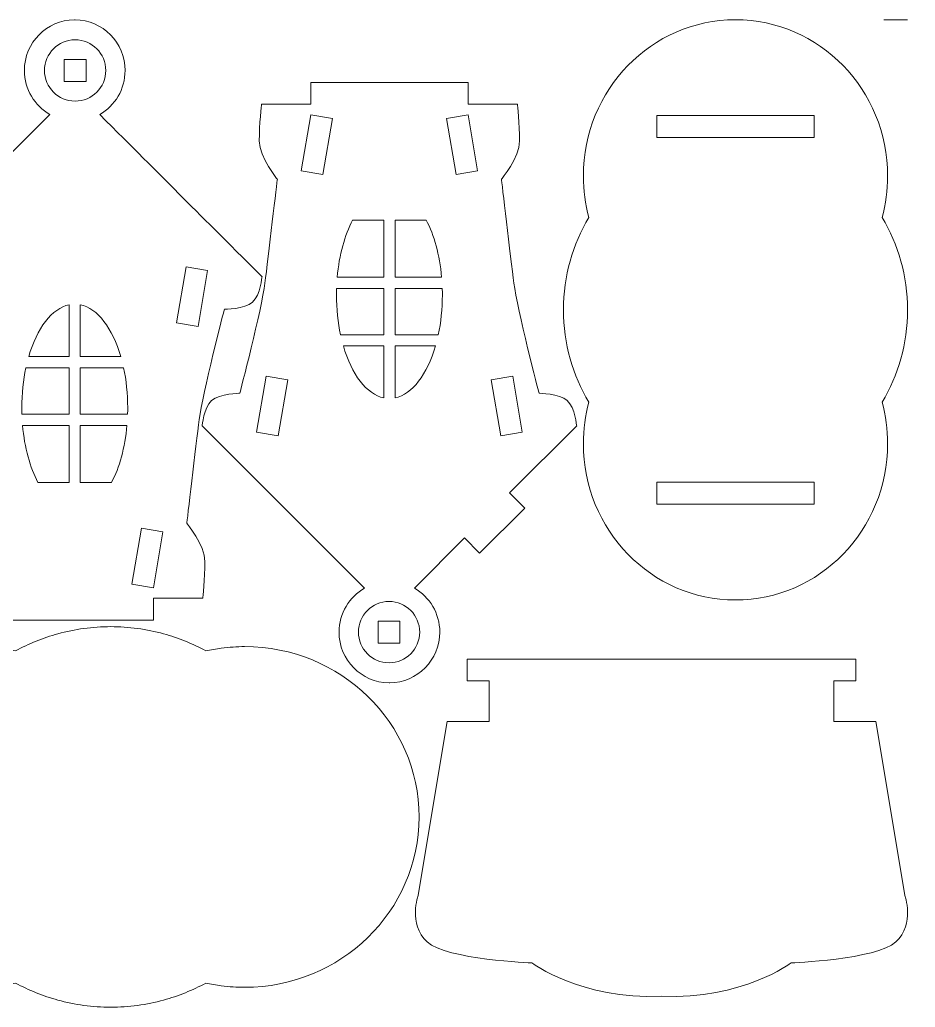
# Model space of a CAD drawing. Header units: centimetres. Extents: x -37 to 30, y -73 to 69.
# Drawn here: x 5.82 to 30.39, y -72.72 to -45.63 of the extents above; entities that cross this region are included whole.
import ezdxf

# ---------------------------------------------------------------- set-up
doc = ezdxf.new("R2010")
doc.units = ezdxf.units.CM
doc.header["$MEASUREMENT"] = 0
doc.layers.add('layer 1', color=7, linetype='Continuous')

msp = doc.modelspace()

# ---------------------------------------------------------------- linework, layer by layer
at = {"layer": 'layer 1', "color": 250, "lineweight": 9}
for points, knots in [([(7.34135, -45.63084), (7.34135, -45.63084), (7.34135, -45.63058), (7.34135, -45.63058), (7.34135, -45.63058), (7.34135, -45.63058), (7.33135, -45.6307), (7.33135, -45.6307), (7.33135, -45.6307), (7.33135, -45.6307), (7.32135, -45.63058), (7.32135, -45.63058), (7.32135, -45.63058), (7.32135, -45.63058), (7.32135, -45.63084), (7.32135, -45.63084), (7.32135, -45.63084), (6.56205, -45.64156), (5.94957, -46.26048), (5.94957, -47.02236), (5.94957, -47.02236), (5.94957, -47.53804), (6.23025, -47.98834), (6.64717, -48.22876), (6.64717, -48.22876), (6.64717, -48.22876), (5.27051, -49.60542), (5.27051, -49.60542), (5.27051, -49.60542), (5.27051, -49.60542), (4.85623, -49.19116), (4.85623, -49.19116), (4.85623, -49.19116), (4.85623, -49.19116), (3.62099, -50.42642), (3.62099, -50.42642), (3.62099, -50.42642), (3.62099, -50.42642), (4.03525, -50.84066), (4.03525, -50.84066), (4.03525, -50.84066), (4.03525, -50.84066), (2.19451, -52.6814), (2.19451, -52.6814), (2.19451, -52.6814), (2.19451, -52.6814), (2.23491, -53.17802), (2.45309, -53.37636), (2.45309, -53.37636), (2.67127, -53.5747), (3.22665, -53.5747), (3.22665, -53.5747), (3.22665, -53.5747), (3.22665, -53.5747), (3.83317, -55.90374), (3.91669, -56.59378), (3.91669, -56.59378), (4.00021, -57.28382), (4.25805, -59.44582), (4.25805, -59.44582), (4.25805, -59.44582), (4.25805, -59.44582), (3.76219, -60.04086), (3.76219, -60.49706), (3.76219, -60.49706), (3.76219, -60.95326), (3.82169, -61.50304), (3.82169, -61.50304), (3.82169, -61.50304), (3.82169, -61.50304), (5.17541, -61.50304), (5.17541, -61.50304), (5.17541, -61.50304), (5.17541, -61.50304), (5.17541, -62.10246), (5.17541, -62.10246), (5.17541, -62.10246), (5.17541, -62.10246), (9.48729, -62.10246), (9.48729, -62.10246), (9.48729, -62.10246), (9.48729, -62.10246), (9.48729, -61.50304), (9.48729, -61.50304), (9.48729, -61.50304), (9.48729, -61.50304), (10.84101, -61.50304), (10.84101, -61.50304), (10.84101, -61.50304), (10.84101, -61.50304), (10.90051, -60.95326), (10.90051, -60.49706), (10.90051, -60.49706), (10.90051, -60.04086), (10.40465, -59.44582), (10.40465, -59.44582), (10.40465, -59.44582), (10.40465, -59.44582), (10.66249, -57.28382), (10.74601, -56.59378), (10.74601, -56.59378), (10.82953, -55.90374), (11.43605, -53.5747), (11.43605, -53.5747), (11.43605, -53.5747), (11.43605, -53.5747), (11.99143, -53.5747), (12.20961, -53.37636), (12.20961, -53.37636), (12.42779, -53.17802), (12.46819, -52.6814), (12.46819, -52.6814), (12.46819, -52.6814), (10.44141, -50.65462), (9.87971, -50.09294), (8.01553, -48.22876), (8.01553, -48.22876), (8.43245, -47.98834), (8.71313, -47.53804), (8.71313, -47.02236), (8.71313, -47.02236), (8.71313, -46.26048), (8.10065, -45.64156), (7.34135, -45.63084)], [0, 0, 0, 0, 0.03125, 0.03125, 0.03125, 0.03125, 0.0625, 0.0625, 0.0625, 0.0625, 0.09375, 0.09375, 0.09375, 0.09375, 0.125, 0.125, 0.125, 0.125, 0.15625, 0.15625, 0.15625, 0.15625, 0.1875, 0.1875, 0.1875, 0.1875, 0.21875, 0.21875, 0.21875, 0.21875, 0.25, 0.25, 0.25, 0.25, 0.28125, 0.28125, 0.28125, 0.28125, 0.3125, 0.3125, 0.3125, 0.3125, 0.34375, 0.34375, 0.34375, 0.34375, 0.375, 0.375, 0.375, 0.375, 0.40625, 0.40625, 0.40625, 0.40625, 0.4375, 0.4375, 0.4375, 0.4375, 0.46875, 0.46875, 0.46875, 0.46875, 0.5, 0.5, 0.5, 0.5, 0.53125, 0.53125, 0.53125, 0.53125, 0.5625, 0.5625, 0.5625, 0.5625, 0.59375, 0.59375, 0.59375, 0.59375, 0.625, 0.625, 0.625, 0.625, 0.65625, 0.65625, 0.65625, 0.65625, 0.6875, 0.6875, 0.6875, 0.6875, 0.71875, 0.71875, 0.71875, 0.71875, 0.75, 0.75, 0.75, 0.75, 0.78125, 0.78125, 0.78125, 0.78125, 0.8125, 0.8125, 0.8125, 0.8125, 0.84375, 0.84375, 0.84375, 0.84375, 0.875, 0.875, 0.875, 0.875, 0.90625, 0.90625, 0.90625, 0.90625, 0.9375, 0.9375, 0.9375, 0.9375, 1, 1, 1, 1]), ([(21.28355, -57.26126), (21.28355, -56.86768), (21.33545, -56.4866), (21.43217, -56.12456), (21.43217, -56.12456), (20.99091, -55.38684), (20.73623, -54.51876), (20.73623, -53.5896), (20.73623, -53.5896), (20.73623, -52.66044), (20.99091, -51.79236), (21.43217, -51.05464), (21.43217, -51.05464), (21.33545, -50.6926), (21.28355, -50.31152), (21.28355, -49.91796), (21.28355, -49.91796), (21.28355, -47.5505), (23.15241, -45.63058), (25.45693, -45.63058), (25.45693, -45.63058), (27.76141, -45.63058), (29.63027, -47.5505), (29.63027, -49.91796), (29.63027, -49.91796), (29.63027, -50.31152), (29.57839, -50.6926), (29.48167, -51.05464), (29.48167, -51.05464), (29.92295, -51.79236), (30.17761, -52.66044), (30.17761, -53.5896), (30.17761, -53.5896), (30.17761, -54.51876), (29.92291, -55.38684), (29.48167, -56.12456), (29.48167, -56.12456), (29.57839, -56.4866), (29.63027, -56.86768), (29.63027, -57.26126), (29.63027, -57.26126), (29.63027, -59.62872), (27.76141, -61.54864), (25.45693, -61.54864), (25.45693, -61.54864), (23.15241, -61.54864), (21.28355, -59.62872), (21.28355, -57.26126)], [0, 0, 0, 0, 0.07692308, 0.07692308, 0.07692308, 0.07692308, 0.15384615, 0.15384615, 0.15384615, 0.15384615, 0.23076923, 0.23076923, 0.23076923, 0.23076923, 0.30769231, 0.30769231, 0.30769231, 0.30769231, 0.38461538, 0.38461538, 0.38461538, 0.38461538, 0.46153846, 0.46153846, 0.46153846, 0.46153846, 0.53846154, 0.53846154, 0.53846154, 0.53846154, 0.61538462, 0.61538462, 0.61538462, 0.61538462, 0.69230769, 0.69230769, 0.69230769, 0.69230769, 0.76923077, 0.76923077, 0.76923077, 0.76923077, 0.84615385, 0.84615385, 0.84615385, 0.84615385, 1, 1, 1, 1]), ([(15.95351, -63.82278), (15.95351, -63.82278), (15.95351, -63.82304), (15.95351, -63.82304), (15.95351, -63.82304), (15.95351, -63.82304), (15.96351, -63.82292), (15.96351, -63.82292), (15.96351, -63.82292), (15.96351, -63.82292), (15.97351, -63.82304), (15.97351, -63.82304), (15.97351, -63.82304), (15.97351, -63.82304), (15.97351, -63.82278), (15.97351, -63.82278), (15.97351, -63.82278), (16.73281, -63.81206), (17.34529, -63.19314), (17.34529, -62.43126), (17.34529, -62.43126), (17.34529, -61.91558), (17.06461, -61.46528), (16.64769, -61.22486), (16.64769, -61.22486), (16.64769, -61.22486), (18.02435, -59.8482), (18.02435, -59.8482), (18.02435, -59.8482), (18.02435, -59.8482), (18.43863, -60.26246), (18.43863, -60.26246), (18.43863, -60.26246), (18.43863, -60.26246), (19.67387, -59.0272), (19.67387, -59.0272), (19.67387, -59.0272), (19.67387, -59.0272), (19.25961, -58.61296), (19.25961, -58.61296), (19.25961, -58.61296), (19.25961, -58.61296), (21.10035, -56.77222), (21.10035, -56.77222), (21.10035, -56.77222), (21.10035, -56.77222), (21.05995, -56.2756), (20.84177, -56.07726), (20.84177, -56.07726), (20.62359, -55.87892), (20.06821, -55.87892), (20.06821, -55.87892), (20.06821, -55.87892), (20.06821, -55.87892), (19.46169, -53.54988), (19.37817, -52.85984), (19.37817, -52.85984), (19.29465, -52.1698), (19.03681, -50.0078), (19.03681, -50.0078), (19.03681, -50.0078), (19.03681, -50.0078), (19.53267, -49.41276), (19.53267, -48.95656), (19.53267, -48.95656), (19.53267, -48.50036), (19.47317, -47.95058), (19.47317, -47.95058), (19.47317, -47.95058), (19.47317, -47.95058), (18.11945, -47.95058), (18.11945, -47.95058), (18.11945, -47.95058), (18.11945, -47.95058), (18.11945, -47.35116), (18.11945, -47.35116), (18.11945, -47.35116), (18.11945, -47.35116), (13.80757, -47.35116), (13.80757, -47.35116), (13.80757, -47.35116), (13.80757, -47.35116), (13.80757, -47.95058), (13.80757, -47.95058), (13.80757, -47.95058), (13.80757, -47.95058), (12.45385, -47.95058), (12.45385, -47.95058), (12.45385, -47.95058), (12.45385, -47.95058), (12.39435, -48.50036), (12.39435, -48.95656), (12.39435, -48.95656), (12.39435, -49.41276), (12.89021, -50.0078), (12.89021, -50.0078), (12.89021, -50.0078), (12.89021, -50.0078), (12.63237, -52.1698), (12.54885, -52.85984), (12.54885, -52.85984), (12.46533, -53.54988), (11.85881, -55.87892), (11.85881, -55.87892), (11.85881, -55.87892), (11.85881, -55.87892), (11.30343, -55.87892), (11.08525, -56.07726), (11.08525, -56.07726), (10.86707, -56.2756), (10.82667, -56.77222), (10.82667, -56.77222), (10.82667, -56.77222), (12.85345, -58.799), (13.41515, -59.36068), (15.27933, -61.22486), (15.27933, -61.22486), (14.86241, -61.46528), (14.58173, -61.91558), (14.58173, -62.43126), (14.58173, -62.43126), (14.58173, -63.19314), (15.19421, -63.81206), (15.95351, -63.82278)], [0, 0, 0, 0, 0.03125, 0.03125, 0.03125, 0.03125, 0.0625, 0.0625, 0.0625, 0.0625, 0.09375, 0.09375, 0.09375, 0.09375, 0.125, 0.125, 0.125, 0.125, 0.15625, 0.15625, 0.15625, 0.15625, 0.1875, 0.1875, 0.1875, 0.1875, 0.21875, 0.21875, 0.21875, 0.21875, 0.25, 0.25, 0.25, 0.25, 0.28125, 0.28125, 0.28125, 0.28125, 0.3125, 0.3125, 0.3125, 0.3125, 0.34375, 0.34375, 0.34375, 0.34375, 0.375, 0.375, 0.375, 0.375, 0.40625, 0.40625, 0.40625, 0.40625, 0.4375, 0.4375, 0.4375, 0.4375, 0.46875, 0.46875, 0.46875, 0.46875, 0.5, 0.5, 0.5, 0.5, 0.53125, 0.53125, 0.53125, 0.53125, 0.5625, 0.5625, 0.5625, 0.5625, 0.59375, 0.59375, 0.59375, 0.59375, 0.625, 0.625, 0.625, 0.625, 0.65625, 0.65625, 0.65625, 0.65625, 0.6875, 0.6875, 0.6875, 0.6875, 0.71875, 0.71875, 0.71875, 0.71875, 0.75, 0.75, 0.75, 0.75, 0.78125, 0.78125, 0.78125, 0.78125, 0.8125, 0.8125, 0.8125, 0.8125, 0.84375, 0.84375, 0.84375, 0.84375, 0.875, 0.875, 0.875, 0.875, 0.90625, 0.90625, 0.90625, 0.90625, 0.9375, 0.9375, 0.9375, 0.9375, 1, 1, 1, 1]), ([(14.13555, -49.87628), (14.13555, -49.87628), (14.39899, -48.3358), (14.39899, -48.3358), (14.39899, -48.3358), (14.39899, -48.3358), (13.80757, -48.23466), (13.80757, -48.23466), (13.80757, -48.23466), (13.80757, -48.23466), (13.54413, -49.77514), (13.54413, -49.77514), (13.54413, -49.77514), (13.54413, -49.77514), (14.13555, -49.87628), (14.13555, -49.87628)], [0, 0, 0, 0, 0.2, 0.2, 0.2, 0.2, 0.4, 0.4, 0.4, 0.4, 0.6, 0.6, 0.6, 0.6, 1, 1, 1, 1]), ([(17.79147, -49.87628), (17.79147, -49.87628), (17.52803, -48.3358), (17.52803, -48.3358), (17.52803, -48.3358), (17.52803, -48.3358), (18.11945, -48.23466), (18.11945, -48.23466), (18.11945, -48.23466), (18.11945, -48.23466), (18.38289, -49.77514), (18.38289, -49.77514), (18.38289, -49.77514), (18.38289, -49.77514), (17.79147, -49.87628), (17.79147, -49.87628)], [0, 0, 0, 0, 0.2, 0.2, 0.2, 0.2, 0.4, 0.4, 0.4, 0.4, 0.6, 0.6, 0.6, 0.6, 1, 1, 1, 1]), ([(27.61297, -48.26016), (27.61297, -48.26016), (23.30109, -48.26016), (23.30109, -48.26016), (23.30109, -48.26016), (23.30109, -48.26016), (23.30109, -48.85822), (23.30109, -48.85822), (23.30109, -48.85822), (23.30109, -48.85822), (27.61297, -48.85822), (27.61297, -48.85822), (27.61297, -48.85822), (27.61297, -48.85822), (27.61297, -48.26016), (27.61297, -48.26016)], [0, 0, 0, 0, 0.2, 0.2, 0.2, 0.2, 0.4, 0.4, 0.4, 0.4, 0.6, 0.6, 0.6, 0.6, 1, 1, 1, 1]), ([(15.81033, -52.69308), (15.81033, -52.69308), (15.81033, -51.12732), (15.81033, -51.12732), (15.81033, -51.12732), (15.81033, -51.12732), (14.95453, -51.12732), (14.95453, -51.12732), (14.95453, -51.12732), (14.73691, -51.53924), (14.58473, -52.08308), (14.53165, -52.6931), (14.53165, -52.6931), (14.53165, -52.6931), (15.81033, -52.69308), (15.81033, -52.69308)], [0, 0, 0, 0, 0.2, 0.2, 0.2, 0.2, 0.4, 0.4, 0.4, 0.4, 0.6, 0.6, 0.6, 0.6, 1, 1, 1, 1]), ([(16.11689, -52.69308), (16.11689, -52.69308), (17.39559, -52.6931), (17.39559, -52.6931), (17.39559, -52.6931), (17.34251, -52.08308), (17.19033, -51.53924), (16.97271, -51.12732), (16.97271, -51.12732), (16.97271, -51.12732), (16.11689, -51.12732), (16.11689, -51.12732), (16.11689, -51.12732), (16.11689, -51.12732), (16.11689, -52.69308), (16.11689, -52.69308)], [0, 0, 0, 0, 0.2, 0.2, 0.2, 0.2, 0.4, 0.4, 0.4, 0.4, 0.6, 0.6, 0.6, 0.6, 1, 1, 1, 1]), ([(10.12221, -53.94784), (10.12221, -53.94784), (10.71363, -54.049), (10.71363, -54.049), (10.71363, -54.049), (10.71363, -54.049), (10.97705, -52.50848), (10.97705, -52.50848), (10.97705, -52.50848), (10.97705, -52.50848), (10.38565, -52.40736), (10.38565, -52.40736), (10.38565, -52.40736), (10.38565, -52.40736), (10.12221, -53.94784), (10.12221, -53.94784)], [0, 0, 0, 0, 0.2, 0.2, 0.2, 0.2, 0.4, 0.4, 0.4, 0.4, 0.6, 0.6, 0.6, 0.6, 1, 1, 1, 1]), ([(15.81033, -54.27438), (15.81033, -54.27438), (15.81033, -52.9997), (15.81033, -52.9997), (15.81033, -52.9997), (15.81033, -52.9997), (14.51361, -52.99966), (14.51361, -52.99966), (14.51361, -52.99966), (14.51181, -53.0576), (14.51091, -53.11594), (14.51091, -53.17472), (14.51091, -53.17472), (14.51091, -53.56452), (14.55093, -53.93604), (14.62337, -54.27438), (14.62337, -54.27438), (14.62337, -54.27438), (15.81033, -54.27438), (15.81033, -54.27438)], [0, 0, 0, 0, 0.16666667, 0.16666667, 0.16666667, 0.16666667, 0.33333333, 0.33333333, 0.33333333, 0.33333333, 0.5, 0.5, 0.5, 0.5, 0.66666667, 0.66666667, 0.66666667, 0.66666667, 1, 1, 1, 1]), ([(16.11689, -54.27438), (16.11689, -54.27438), (17.30389, -54.27438), (17.30389, -54.27438), (17.30389, -54.27438), (17.37631, -53.93604), (17.41633, -53.56452), (17.41633, -53.17472), (17.41633, -53.17472), (17.41633, -53.11594), (17.41543, -53.0576), (17.41363, -52.99966), (17.41363, -52.99966), (17.41363, -52.99966), (16.11689, -52.9997), (16.11689, -52.9997), (16.11689, -52.9997), (16.11689, -52.9997), (16.11689, -54.27438), (16.11689, -54.27438)], [0, 0, 0, 0, 0.16666667, 0.16666667, 0.16666667, 0.16666667, 0.33333333, 0.33333333, 0.33333333, 0.33333333, 0.5, 0.5, 0.5, 0.5, 0.66666667, 0.66666667, 0.66666667, 0.66666667, 1, 1, 1, 1]), ([(7.17793, -53.44822), (6.70177, -53.54612), (6.29403, -54.09492), (6.06797, -54.87264), (6.06797, -54.87264), (6.06797, -54.87264), (7.17797, -54.87264), (7.17797, -54.87264), (7.17797, -54.87264), (7.17797, -54.87264), (7.17793, -53.44822), (7.17793, -53.44822)], [0, 0, 0, 0, 0.25, 0.25, 0.25, 0.25, 0.5, 0.5, 0.5, 0.5, 1, 1, 1, 1]), ([(7.48453, -53.44822), (7.48453, -53.44822), (7.48453, -54.87264), (7.48453, -54.87264), (7.48453, -54.87264), (7.48453, -54.87264), (8.59451, -54.87264), (8.59451, -54.87264), (8.59451, -54.87264), (8.36843, -54.0949), (7.96069, -53.54612), (7.48453, -53.44822)], [0, 0, 0, 0, 0.25, 0.25, 0.25, 0.25, 0.5, 0.5, 0.5, 0.5, 1, 1, 1, 1]), ([(15.81033, -56.0054), (15.81033, -56.0054), (15.81033, -54.58098), (15.81033, -54.58098), (15.81033, -54.58098), (15.81033, -54.58098), (14.70035, -54.58098), (14.70035, -54.58098), (14.70035, -54.58098), (14.92643, -55.35872), (15.33417, -55.9075), (15.81033, -56.0054)], [0, 0, 0, 0, 0.25, 0.25, 0.25, 0.25, 0.5, 0.5, 0.5, 0.5, 1, 1, 1, 1]), ([(16.11693, -56.0054), (16.59309, -55.9075), (17.00083, -55.3587), (17.22689, -54.58098), (17.22689, -54.58098), (17.22689, -54.58098), (16.11689, -54.58098), (16.11689, -54.58098), (16.11689, -54.58098), (16.11689, -54.58098), (16.11693, -56.0054), (16.11693, -56.0054)], [0, 0, 0, 0, 0.25, 0.25, 0.25, 0.25, 0.5, 0.5, 0.5, 0.5, 1, 1, 1, 1]), ([(7.17797, -55.17924), (7.17797, -55.17924), (5.99097, -55.17924), (5.99097, -55.17924), (5.99097, -55.17924), (5.91855, -55.51758), (5.87853, -55.8891), (5.87853, -56.2789), (5.87853, -56.2789), (5.87853, -56.33768), (5.87943, -56.39602), (5.88123, -56.45396), (5.88123, -56.45396), (5.88123, -56.45396), (7.17797, -56.45392), (7.17797, -56.45392), (7.17797, -56.45392), (7.17797, -56.45392), (7.17797, -55.17924), (7.17797, -55.17924)], [0, 0, 0, 0, 0.16666667, 0.16666667, 0.16666667, 0.16666667, 0.33333333, 0.33333333, 0.33333333, 0.33333333, 0.5, 0.5, 0.5, 0.5, 0.66666667, 0.66666667, 0.66666667, 0.66666667, 1, 1, 1, 1]), ([(7.48453, -55.17924), (7.48453, -55.17924), (7.48453, -56.45392), (7.48453, -56.45392), (7.48453, -56.45392), (7.48453, -56.45392), (8.78125, -56.45396), (8.78125, -56.45396), (8.78125, -56.45396), (8.78305, -56.39602), (8.78395, -56.33768), (8.78395, -56.2789), (8.78395, -56.2789), (8.78395, -55.8891), (8.74393, -55.51758), (8.67149, -55.17924), (8.67149, -55.17924), (8.67149, -55.17924), (7.48453, -55.17924), (7.48453, -55.17924)], [0, 0, 0, 0, 0.16666667, 0.16666667, 0.16666667, 0.16666667, 0.33333333, 0.33333333, 0.33333333, 0.33333333, 0.5, 0.5, 0.5, 0.5, 0.66666667, 0.66666667, 0.66666667, 0.66666667, 1, 1, 1, 1]), ([(13.17265, -55.50578), (13.17265, -55.50578), (12.58123, -55.40462), (12.58123, -55.40462), (12.58123, -55.40462), (12.58123, -55.40462), (12.31781, -56.94514), (12.31781, -56.94514), (12.31781, -56.94514), (12.31781, -56.94514), (12.90921, -57.04626), (12.90921, -57.04626), (12.90921, -57.04626), (12.90921, -57.04626), (13.17265, -55.50578), (13.17265, -55.50578)], [0, 0, 0, 0, 0.2, 0.2, 0.2, 0.2, 0.4, 0.4, 0.4, 0.4, 0.6, 0.6, 0.6, 0.6, 1, 1, 1, 1]), ([(18.75437, -55.50578), (18.75437, -55.50578), (19.34579, -55.40462), (19.34579, -55.40462), (19.34579, -55.40462), (19.34579, -55.40462), (19.60921, -56.94514), (19.60921, -56.94514), (19.60921, -56.94514), (19.60921, -56.94514), (19.01781, -57.04626), (19.01781, -57.04626), (19.01781, -57.04626), (19.01781, -57.04626), (18.75437, -55.50578), (18.75437, -55.50578)], [0, 0, 0, 0, 0.2, 0.2, 0.2, 0.2, 0.4, 0.4, 0.4, 0.4, 0.6, 0.6, 0.6, 0.6, 1, 1, 1, 1]), ([(7.17797, -56.76054), (7.17797, -56.76054), (5.89927, -56.76052), (5.89927, -56.76052), (5.89927, -56.76052), (5.95235, -57.37054), (6.10453, -57.91438), (6.32215, -58.3263), (6.32215, -58.3263), (6.32215, -58.3263), (7.17797, -58.3263), (7.17797, -58.3263), (7.17797, -58.3263), (7.17797, -58.3263), (7.17797, -56.76054), (7.17797, -56.76054)], [0, 0, 0, 0, 0.2, 0.2, 0.2, 0.2, 0.4, 0.4, 0.4, 0.4, 0.6, 0.6, 0.6, 0.6, 1, 1, 1, 1]), ([(7.48453, -56.76054), (7.48453, -56.76054), (7.48453, -58.3263), (7.48453, -58.3263), (7.48453, -58.3263), (7.48453, -58.3263), (8.34033, -58.3263), (8.34033, -58.3263), (8.34033, -58.3263), (8.55795, -57.91438), (8.71013, -57.37054), (8.76321, -56.76052), (8.76321, -56.76052), (8.76321, -56.76052), (7.48453, -56.76054), (7.48453, -56.76054)], [0, 0, 0, 0, 0.2, 0.2, 0.2, 0.2, 0.4, 0.4, 0.4, 0.4, 0.6, 0.6, 0.6, 0.6, 1, 1, 1, 1]), ([(23.30099, -58.31904), (23.30099, -58.31904), (27.61287, -58.31904), (27.61287, -58.31904), (27.61287, -58.31904), (27.61287, -58.31904), (27.61287, -58.9171), (27.61287, -58.9171), (27.61287, -58.9171), (27.61287, -58.9171), (23.30099, -58.9171), (23.30099, -58.9171), (23.30099, -58.9171), (23.30099, -58.9171), (23.30099, -58.31904), (23.30099, -58.31904)], [0, 0, 0, 0, 0.2, 0.2, 0.2, 0.2, 0.4, 0.4, 0.4, 0.4, 0.6, 0.6, 0.6, 0.6, 1, 1, 1, 1]), ([(9.15931, -59.57734), (9.15931, -59.57734), (8.89587, -61.11782), (8.89587, -61.11782), (8.89587, -61.11782), (8.89587, -61.11782), (9.48729, -61.21896), (9.48729, -61.21896), (9.48729, -61.21896), (9.48729, -61.21896), (9.75073, -59.67848), (9.75073, -59.67848), (9.75073, -59.67848), (9.75073, -59.67848), (9.15931, -59.57734), (9.15931, -59.57734)], [0, 0, 0, 0, 0.2, 0.2, 0.2, 0.2, 0.4, 0.4, 0.4, 0.4, 0.6, 0.6, 0.6, 0.6, 1, 1, 1, 1]), ([(16.77793, -67.50176), (16.77793, -66.21008), (16.23971, -65.04034), (15.36971, -64.19346), (15.36971, -64.19346), (14.50331, -63.3501), (13.30841, -62.82838), (11.99055, -62.82838), (11.99055, -62.82838), (11.78255, -62.82838), (11.56913, -62.84308), (11.35179, -62.87152), (11.35179, -62.87152), (11.20615, -62.89054), (11.06477, -62.91524), (10.92787, -62.94528), (10.92787, -62.94528), (10.56615, -62.74774), (10.17739, -62.58966), (9.76789, -62.47724), (9.76789, -62.47724), (9.30247, -62.34946), (8.81623, -62.28106), (8.31891, -62.28106), (8.31891, -62.28106), (7.82159, -62.28106), (7.33535, -62.34946), (6.86993, -62.47724), (6.86993, -62.47724), (6.46043, -62.58966), (6.07167, -62.74774), (5.70995, -62.94528), (5.70995, -62.94528), (5.57305, -62.91524), (5.43167, -62.89054), (5.28603, -62.87152), (5.28603, -62.87152), (5.06869, -62.84308), (4.85525, -62.82838), (4.64725, -62.82838), (4.64725, -62.82838), (3.32939, -62.82838), (2.13449, -63.3501), (1.26809, -64.19346), (1.26809, -64.19346), (0.39809, -65.04034), (-0.14013, -66.21008), (-0.14013, -67.50176), (-0.14013, -67.50176), (-0.14013, -68.79342), (0.39809, -69.96316), (1.26811, -70.81004), (1.26811, -70.81004), (2.13449, -71.65338), (3.32941, -72.1751), (4.64725, -72.1751), (4.64725, -72.1751), (4.85525, -72.1751), (5.06869, -72.1604), (5.28607, -72.13198), (5.28607, -72.13198), (5.43169, -72.11294), (5.57307, -72.08824), (5.70995, -72.05822), (5.70995, -72.05822), (6.07169, -72.25576), (6.46045, -72.41384), (6.86995, -72.52626), (6.86995, -72.52626), (7.33537, -72.65404), (7.82163, -72.72244), (8.31891, -72.72244), (8.31891, -72.72244), (8.81619, -72.72244), (9.30247, -72.65404), (9.76793, -72.52626), (9.76793, -72.52626), (10.17739, -72.41384), (10.56613, -72.25576), (10.92787, -72.05822), (10.92787, -72.05822), (11.06473, -72.08824), (11.20611, -72.11294), (11.35175, -72.13198), (11.35175, -72.13198), (11.56913, -72.1604), (11.78257, -72.1751), (11.99055, -72.1751), (11.99055, -72.1751), (13.30837, -72.1751), (14.50331, -71.65338), (15.36969, -70.81004), (15.36969, -70.81004), (16.23971, -69.96316), (16.77793, -68.79342), (16.77793, -67.50176)], [0, 0, 0, 0, 0.04, 0.04, 0.04, 0.04, 0.08, 0.08, 0.08, 0.08, 0.12, 0.12, 0.12, 0.12, 0.16, 0.16, 0.16, 0.16, 0.2, 0.2, 0.2, 0.2, 0.24, 0.24, 0.24, 0.24, 0.28, 0.28, 0.28, 0.28, 0.32, 0.32, 0.32, 0.32, 0.36, 0.36, 0.36, 0.36, 0.4, 0.4, 0.4, 0.4, 0.44, 0.44, 0.44, 0.44, 0.48, 0.48, 0.48, 0.48, 0.52, 0.52, 0.52, 0.52, 0.56, 0.56, 0.56, 0.56, 0.6, 0.6, 0.6, 0.6, 0.64, 0.64, 0.64, 0.64, 0.68, 0.68, 0.68, 0.68, 0.72, 0.72, 0.72, 0.72, 0.76, 0.76, 0.76, 0.76, 0.8, 0.8, 0.8, 0.8, 0.84, 0.84, 0.84, 0.84, 0.88, 0.88, 0.88, 0.88, 0.92, 0.92, 0.92, 0.92, 1, 1, 1, 1])]:
    msp.add_open_spline(points, degree=3, knots=knots, dxfattribs=at)
msp.add_open_spline([(30.17761, -45.63058), (30.17761, -45.63058), (29.52959, -45.63058), (29.52959, -45.63058)], degree=3, dxfattribs=at)
at = {"layer": 'layer 1', "color": 242, "lineweight": 9}
for points, knots in [([(7.34133, -46.18174), (7.80549, -46.18174), (8.18185, -46.55816), (8.18185, -47.02234), (8.18185, -47.02234), (8.18185, -47.48648), (7.80549, -47.8629), (7.34133, -47.8629), (7.34133, -47.8629), (6.87715, -47.8629), (6.50077, -47.48648), (6.50077, -47.02234), (6.50077, -47.02234), (6.50077, -46.55816), (6.87715, -46.18174), (7.34133, -46.18174)], [0, 0, 0, 0, 0.2, 0.2, 0.2, 0.2, 0.4, 0.4, 0.4, 0.4, 0.6, 0.6, 0.6, 0.6, 1, 1, 1, 1]), ([(7.04129, -46.72228), (7.04129, -46.72228), (7.64129, -46.72228), (7.64129, -46.72228), (7.64129, -46.72228), (7.64129, -46.72228), (7.64129, -47.3223), (7.64129, -47.3223), (7.64129, -47.3223), (7.64129, -47.3223), (7.04129, -47.3223), (7.04129, -47.3223), (7.04129, -47.3223), (7.04129, -47.3223), (7.04129, -46.72228), (7.04129, -46.72228)], [0, 0, 0, 0, 0.2, 0.2, 0.2, 0.2, 0.4, 0.4, 0.4, 0.4, 0.6, 0.6, 0.6, 0.6, 1, 1, 1, 1]), ([(15.95353, -63.27188), (15.48937, -63.27188), (15.11301, -62.89546), (15.11301, -62.43128), (15.11301, -62.43128), (15.11301, -61.96714), (15.48937, -61.59072), (15.95353, -61.59072), (15.95353, -61.59072), (16.41771, -61.59072), (16.79409, -61.96714), (16.79409, -62.43128), (16.79409, -62.43128), (16.79409, -62.89546), (16.41771, -63.27188), (15.95353, -63.27188)], [0, 0, 0, 0, 0.2, 0.2, 0.2, 0.2, 0.4, 0.4, 0.4, 0.4, 0.6, 0.6, 0.6, 0.6, 1, 1, 1, 1]), ([(16.25357, -62.73134), (16.25357, -62.73134), (15.65357, -62.73134), (15.65357, -62.73134), (15.65357, -62.73134), (15.65357, -62.73134), (15.65357, -62.13132), (15.65357, -62.13132), (15.65357, -62.13132), (15.65357, -62.13132), (16.25357, -62.13132), (16.25357, -62.13132), (16.25357, -62.13132), (16.25357, -62.13132), (16.25357, -62.73134), (16.25357, -62.73134)], [0, 0, 0, 0, 0.2, 0.2, 0.2, 0.2, 0.4, 0.4, 0.4, 0.4, 0.6, 0.6, 0.6, 0.6, 1, 1, 1, 1]), ([(23.42759, -63.1713), (23.42759, -63.1713), (18.09813, -63.1713), (18.09813, -63.1713), (18.09813, -63.1713), (18.09813, -63.1713), (18.09813, -63.7713), (18.09813, -63.7713), (18.09813, -63.7713), (18.09813, -63.7713), (18.69813, -63.7713), (18.69813, -63.7713), (18.69813, -63.7713), (18.69813, -63.7713), (18.69813, -64.88378), (18.69813, -64.88378), (18.69813, -64.88378), (18.69813, -64.88378), (17.54515, -64.88378), (17.54515, -64.88378), (17.54515, -64.88378), (17.54515, -64.88378), (16.75515, -69.64786), (16.75515, -69.64786), (16.75515, -69.64786), (16.75515, -69.64786), (16.46691, -70.4368), (17.00069, -70.92788), (17.00069, -70.92788), (17.53447, -71.41896), (19.87247, -71.50436), (19.87247, -71.50436), (19.87247, -71.50436), (19.87247, -71.50436), (21.21733, -72.52316), (23.42759, -72.41744), (23.42759, -72.41744), (25.63785, -72.52316), (26.98271, -71.50436), (26.98271, -71.50436), (26.98271, -71.50436), (26.98271, -71.50436), (29.32071, -71.41896), (29.85449, -70.92788), (29.85449, -70.92788), (30.38827, -70.4368), (30.10003, -69.64786), (30.10003, -69.64786), (30.10003, -69.64786), (30.10003, -69.64786), (29.31003, -64.88378), (29.31003, -64.88378), (29.31003, -64.88378), (29.31003, -64.88378), (28.15705, -64.88378), (28.15705, -64.88378), (28.15705, -64.88378), (28.15705, -64.88378), (28.15705, -63.7713), (28.15705, -63.7713), (28.15705, -63.7713), (28.15705, -63.7713), (28.75705, -63.7713), (28.75705, -63.7713), (28.75705, -63.7713), (28.75705, -63.7713), (28.75705, -63.1713), (28.75705, -63.1713), (28.75705, -63.1713), (28.75705, -63.1713), (23.42759, -63.1713), (23.42759, -63.1713)], [0, 0, 0, 0, 0.05263158, 0.05263158, 0.05263158, 0.05263158, 0.10526316, 0.10526316, 0.10526316, 0.10526316, 0.15789474, 0.15789474, 0.15789474, 0.15789474, 0.21052632, 0.21052632, 0.21052632, 0.21052632, 0.26315789, 0.26315789, 0.26315789, 0.26315789, 0.31578947, 0.31578947, 0.31578947, 0.31578947, 0.36842105, 0.36842105, 0.36842105, 0.36842105, 0.42105263, 0.42105263, 0.42105263, 0.42105263, 0.47368421, 0.47368421, 0.47368421, 0.47368421, 0.52631579, 0.52631579, 0.52631579, 0.52631579, 0.57894737, 0.57894737, 0.57894737, 0.57894737, 0.63157895, 0.63157895, 0.63157895, 0.63157895, 0.68421053, 0.68421053, 0.68421053, 0.68421053, 0.73684211, 0.73684211, 0.73684211, 0.73684211, 0.78947368, 0.78947368, 0.78947368, 0.78947368, 0.84210526, 0.84210526, 0.84210526, 0.84210526, 0.89473684, 0.89473684, 0.89473684, 0.89473684, 1, 1, 1, 1])]:
    msp.add_open_spline(points, degree=3, knots=knots, dxfattribs=at)

doc.saveas('drawing.dxf')
